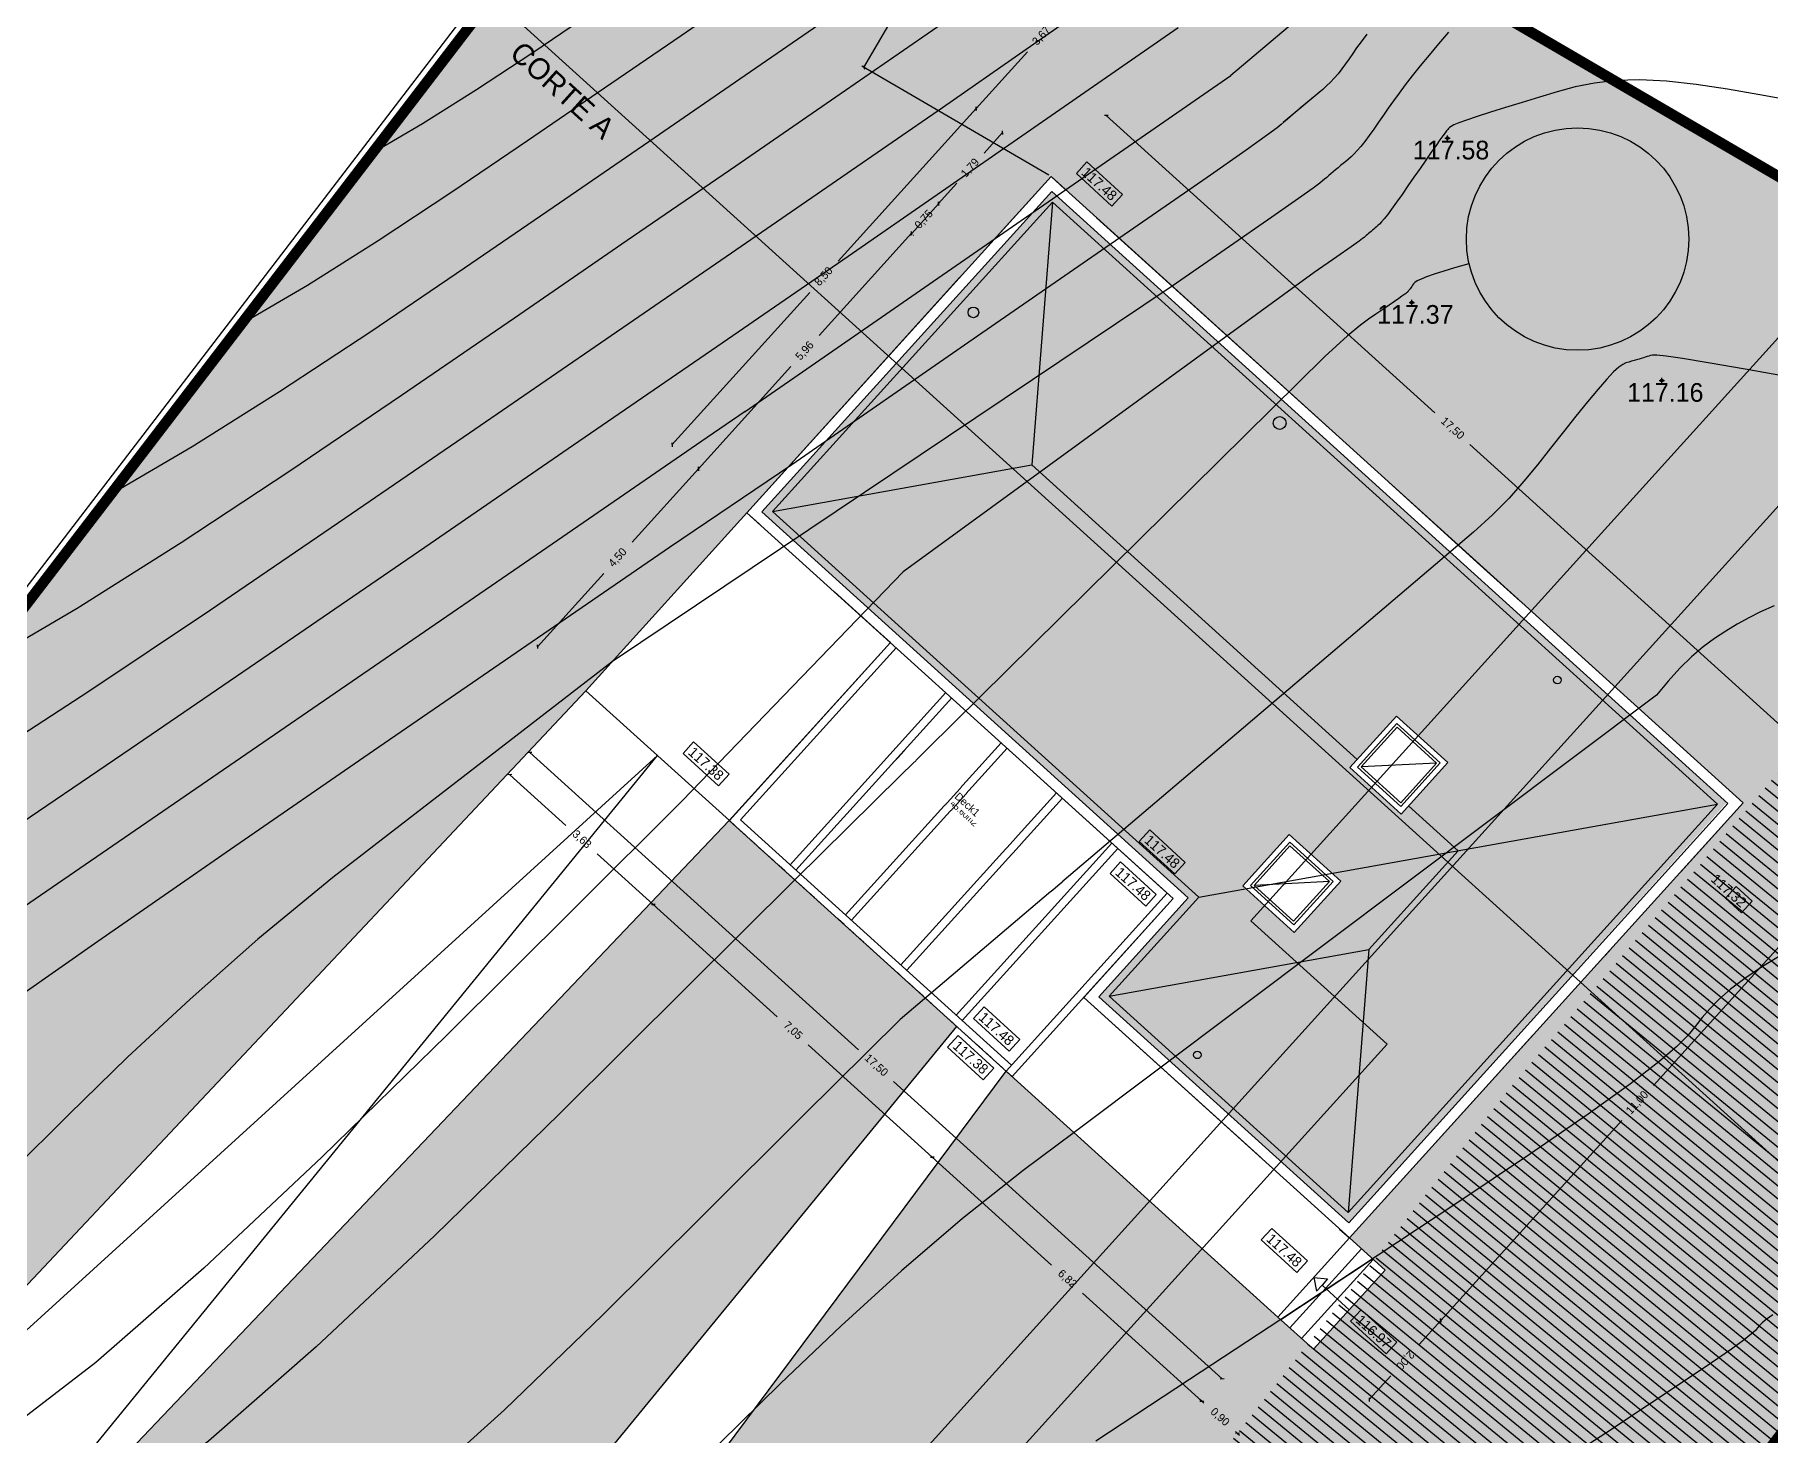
# Model space of a CAD drawing. Extents: x -196763 to -87592, y -65703 to -55832.
# Drawn here: x -87747.4 to -87714.86, y -65527.14 to -65500.89 of the extents above; entities that cross this region are included whole.
import ezdxf
from ezdxf.enums import TextEntityAlignment as Align

# ---------------------------------------------------------------- set-up
doc = ezdxf.new("R2010")
doc.units = 0
doc.header["$MEASUREMENT"] = 0
doc.header["$PDMODE"] = 34
doc.header["$PDSIZE"] = 0.05
doc.linetypes.add('DASHED', pattern=[70, 50, -20])
doc.layers.add('0_Limites_Terreno', color=30, linetype='DASHED', lineweight=35)
for name, color, linetype in [('0_PROP.aux', 6, 'Continuous'), ('0_PROP.aux.cotas', 30, 'Continuous'), ('0_pROP.aux.legenda', 7, 'Continuous'), ('0_PROP.corte', 10, 'Continuous'), ('0_PROP.corte.vaos', 160, 'Continuous'), ('0_PROP.trama', 251, 'Continuous'), ('0_PROP.vista1', 251, 'Continuous'), ('0_PROP.vista4', 140, 'Continuous'), ('0_PROPfinal', 4, 'Continuous'), ('0_tramas piso0', 7, 'Continuous'), ('CV', 8, 'Continuous'), ('CVD', 6, 'Continuous'), ('LEVTP_MURO', 1, 'Continuous'), ('POINTS', 2, 'Continuous'), ('Z', 1, 'Continuous')]:
    doc.layers.add(name, color=color, linetype=linetype)
doc.styles.add('creativespace', font='GOTHIC.TTF')
doc.dimstyles.new('creativespace', dxfattribs={"dimtxt": 0.15, "dimasz": 0.05, "dimexe": 0.05, "dimexo": 0.05, "dimgap": 0.2, "dimtad": 0, "dimtoh": 1, "dimzin": 1, "dimtxsty": 'creativespace', "dimblk": 'OBLIQUE', "dimcen": 0, "dimclrd": 251, "dimclre": 256, "dimclrt": 30, "dimazin": 3, "dimtfac": 1, "dimtmove": 0, "dimatfit": 3, "dimldrblk": 'OBLIQUE', "dimfxl": 1, "dimlwd": -1, "dimlwe": -1, "dimarcsym": 0})

# ---------------------------------------------------------------- blocks, each defined once
blk = doc.blocks.new('_Oblique')
at = {"color": 0, "linetype": 'ByBlock', "lineweight": -2}
blk.add_line((-0.5, -0.5), (0.5, 0.5), dxfattribs=at)
blk = doc.blocks.new('*D200')
at = {"layer": '0_PROP.aux.cotas', "color": 251, "transparency": 16777216}
for p, q in [((-87738.495, -65514.759), (-87737.443, -65515.711)), ((-87735.806, -65517.192), (-87736.858, -65516.24))]:
    blk.add_line(p, q, dxfattribs=at)
at = {"layer": 'DEFPOINTS', "color": 0, "transparency": 16777216}
for p in [(-87738.495, -65514.759), (-87735.806, -65517.192), (-87735.806, -65517.192)]:
    blk.add_point(p, dxfattribs=at)
at = {"layer": '0_PROP.aux.cotas', "color": 251, "transparency": 16777216, "xscale": 0.05, "yscale": 0.05, "zscale": 0.05}
for p, rotation in [((-87738.495, -65514.759), 137.8568863656721), ((-87735.806, -65517.192), 317.856886365672)]:
    blk.add_blockref('_Oblique', p, dxfattribs=dict(at, rotation=rotation))
at = {"layer": '0_PROP.aux.cotas', "color": 30, "transparency": 16777216, "insert": (-87737.15, -65515.976), "char_height": 0.15, "attachment_point": 5, "rotation": 317.8569, "style": 'creativespace'}
blk.add_mtext('3,63', dxfattribs=at)
blk = doc.blocks.new('*D201')
at = {"layer": '0_PROP.aux.cotas', "color": 251, "transparency": 16777216}
for p, q in [((-87735.806, -65517.192), (-87733.48, -65519.297)), ((-87730.575, -65521.926), (-87732.901, -65519.821))]:
    blk.add_line(p, q, dxfattribs=at)
at = {"layer": '0_PROP.aux.cotas', "transparency": 16777216}
blk.add_line((-87735.772, -65517.155), (-87735.772, -65517.155), dxfattribs=at)
at = {"layer": 'DEFPOINTS', "color": 0, "transparency": 16777216}
for p in [(-87735.806, -65517.192), (-87730.575, -65521.926), (-87730.575, -65521.926)]:
    blk.add_point(p, dxfattribs=at)
at = {"layer": '0_PROP.aux.cotas', "color": 251, "transparency": 16777216, "xscale": 0.05, "yscale": 0.05, "zscale": 0.05}
for p, rotation in [((-87735.806, -65517.192), 137.856957847918), ((-87730.575, -65521.926), 317.856957847918)]:
    blk.add_blockref('_Oblique', p, dxfattribs=dict(at, rotation=rotation))
at = {"layer": '0_PROP.aux.cotas', "color": 30, "transparency": 16777216, "insert": (-87733.19, -65519.559), "char_height": 0.15, "attachment_point": 5, "rotation": 317.857, "style": 'creativespace'}
blk.add_mtext('7,05', dxfattribs=at)
blk = doc.blocks.new('*D202')
at = {"layer": '0_PROP.aux.cotas', "color": 251, "transparency": 16777216}
for p, q in [((-87730.575, -65521.926), (-87728.338, -65523.95)), ((-87725.52, -65526.501), (-87727.757, -65524.476))]:
    blk.add_line(p, q, dxfattribs=at)
at = {"layer": 'DEFPOINTS', "color": 0, "transparency": 16777216}
for p in [(-87730.575, -65521.926), (-87725.52, -65526.501), (-87725.52, -65526.501)]:
    blk.add_point(p, dxfattribs=at)
at = {"layer": '0_PROP.aux.cotas', "color": 251, "transparency": 16777216, "xscale": 0.05, "yscale": 0.05, "zscale": 0.05}
for p, rotation in [((-87730.575, -65521.926), 137.856957847918), ((-87725.52, -65526.501), 317.856957847918)]:
    blk.add_blockref('_Oblique', p, dxfattribs=dict(at, rotation=rotation))
at = {"layer": '0_PROP.aux.cotas', "color": 30, "transparency": 16777216, "insert": (-87728.047, -65524.213), "char_height": 0.15, "attachment_point": 5, "rotation": 317.857, "style": 'creativespace'}
blk.add_mtext('6,82', dxfattribs=at)
blk = doc.blocks.new('*D203')
at = {"layer": '0_PROP.aux.cotas', "color": 251, "transparency": 16777216}
for p, q in [((-87738.119, -65514.343), (-87731.957, -65519.915)), ((-87725.139, -65526.08), (-87731.301, -65520.508))]:
    blk.add_line(p, q, dxfattribs=at)
at = {"layer": 'DEFPOINTS', "color": 0, "transparency": 16777216}
for p in [(-87738.119, -65514.343), (-87725.139, -65526.08), (-87725.139, -65526.08)]:
    blk.add_point(p, dxfattribs=at)
at = {"layer": '0_PROP.aux.cotas', "color": 251, "transparency": 16777216, "xscale": 0.05, "yscale": 0.05, "zscale": 0.05}
for p, rotation in [((-87738.119, -65514.343), 137.879987064216), ((-87725.139, -65526.08), 317.8799870642161)]:
    blk.add_blockref('_Oblique', p, dxfattribs=dict(at, rotation=rotation))
at = {"layer": '0_PROP.aux.cotas', "color": 30, "transparency": 16777216, "insert": (-87731.629, -65520.211), "char_height": 0.15, "attachment_point": 5, "rotation": 317.88, "style": 'creativespace'}
blk.add_mtext('17,50', dxfattribs=at)
blk = doc.blocks.new('*D204')
at = {"layer": '0_PROP.aux.cotas', "color": 251, "transparency": 16777216}
for p, q in [((-87725.52, -65526.501), (-87725.557, -65526.467)), ((-87725.52, -65526.501), (-87725.48, -65526.537)), ((-87724.852, -65527.105), (-87724.892, -65527.068)), ((-87724.852, -65527.105), (-87724.815, -65527.138))]:
    blk.add_line(p, q, dxfattribs=at)
at = {"layer": 'DEFPOINTS', "color": 0, "transparency": 16777216}
for p in [(-87725.52, -65526.501), (-87724.852, -65527.105), (-87724.852, -65527.105)]:
    blk.add_point(p, dxfattribs=at)
at = {"layer": '0_PROP.aux.cotas', "color": 251, "transparency": 16777216, "xscale": 0.05, "yscale": 0.05, "zscale": 0.05}
for p, rotation in [((-87725.52, -65526.501), 317.856957847918), ((-87724.852, -65527.105), 137.856957847918)]:
    blk.add_blockref('_Oblique', p, dxfattribs=dict(at, rotation=rotation))
at = {"layer": '0_PROP.aux.cotas', "color": 30, "transparency": 16777216, "insert": (-87725.186, -65526.803), "char_height": 0.15, "attachment_point": 5, "rotation": 317.857, "style": 'creativespace'}
blk.add_mtext('0,90', dxfattribs=at)
blk = doc.blocks.new('*D205')
at = {"layer": '0_PROP.aux.cotas', "color": 251, "transparency": 16777216}
for p, q in [((-87729.753, -65502.273), (-87732.339, -65505.131)), ((-87735.456, -65508.575), (-87732.87, -65505.717))]:
    blk.add_line(p, q, dxfattribs=at)
at = {"layer": 'DEFPOINTS', "color": 0, "transparency": 16777216}
for p in [(-87729.753, -65502.273), (-87735.456, -65508.575), (-87735.456, -65508.575)]:
    blk.add_point(p, dxfattribs=at)
at = {"layer": '0_PROP.aux.cotas', "color": 251, "transparency": 16777216, "xscale": 0.05, "yscale": 0.05, "zscale": 0.05}
for p, rotation in [((-87729.753, -65502.273), 47.85695784791795), ((-87735.456, -65508.575), 227.856957847918)]:
    blk.add_blockref('_Oblique', p, dxfattribs=dict(at, rotation=rotation))
at = {"layer": '0_PROP.aux.cotas', "color": 30, "transparency": 16777216, "insert": (-87732.605, -65505.424), "char_height": 0.15, "attachment_point": 5, "rotation": 47.857, "style": 'creativespace'}
blk.add_mtext('8,50', dxfattribs=at)
blk = doc.blocks.new('*D206')
at = {"layer": '0_PROP.aux.cotas', "color": 251, "transparency": 16777216}
for p, q in [((-87730.961, -65504.612), (-87730.457, -65504.056)), ((-87730.457, -65504.056), (-87730.424, -65504.019)), ((-87730.961, -65504.612), (-87730.994, -65504.649))]:
    blk.add_line(p, q, dxfattribs=at)
at = {"layer": '0_PROP.aux.cotas', "transparency": 16777216}
for p, q in [((-87730.423, -65504.087), (-87730.42, -65504.089)), ((-87730.926, -65504.643), (-87730.923, -65504.646))]:
    blk.add_line(p, q, dxfattribs=at)
at = {"layer": 'DEFPOINTS', "color": 0, "transparency": 16777216}
for p in [(-87730.46, -65504.053), (-87730.457, -65504.056), (-87730.964, -65504.609)]:
    blk.add_point(p, dxfattribs=at)
at = {"layer": '0_PROP.aux.cotas', "color": 251, "transparency": 16777216, "xscale": 0.05, "yscale": 0.05, "zscale": 0.05}
for p, rotation in [((-87730.457, -65504.056), 227.856957847918), ((-87730.961, -65504.612), 47.85695784791795)]:
    blk.add_blockref('_Oblique', p, dxfattribs=dict(at, rotation=rotation))
at = {"layer": '0_PROP.aux.cotas', "color": 30, "transparency": 16777216, "insert": (-87730.727, -65504.354), "char_height": 0.15, "attachment_point": 5, "rotation": 47.857, "style": 'creativespace'}
blk.add_mtext('0,75', dxfattribs=at)
blk = doc.blocks.new('*D207')
at = {"layer": '0_PROP.aux.cotas', "color": 251, "transparency": 16777216}
for p, q in [((-87729.256, -65502.723), (-87729.603, -65503.105)), ((-87730.46, -65504.053), (-87730.114, -65503.67))]:
    blk.add_line(p, q, dxfattribs=at)
at = {"layer": 'DEFPOINTS', "color": 0, "transparency": 16777216}
for p in [(-87729.256, -65502.723), (-87729.256, -65502.723), (-87730.46, -65504.053)]:
    blk.add_point(p, dxfattribs=at)
at = {"layer": '0_PROP.aux.cotas', "color": 251, "transparency": 16777216, "xscale": 0.05, "yscale": 0.05, "zscale": 0.05}
for p, rotation in [((-87729.256, -65502.723), 47.85695784791795), ((-87730.46, -65504.053), 227.856957847918)]:
    blk.add_blockref('_Oblique', p, dxfattribs=dict(at, rotation=rotation))
at = {"layer": '0_PROP.aux.cotas', "color": 30, "transparency": 16777216, "insert": (-87729.858, -65503.388), "char_height": 0.15, "attachment_point": 5, "rotation": 47.857, "style": 'creativespace'}
blk.add_mtext('1,79', dxfattribs=at)
blk = doc.blocks.new('*D208')
at = {"layer": '0_PROP.aux.cotas', "color": 251, "transparency": 16777216}
for p, q in [((-87730.964, -65504.609), (-87732.697, -65506.525)), ((-87734.959, -65509.025), (-87733.226, -65507.109))]:
    blk.add_line(p, q, dxfattribs=at)
at = {"layer": 'DEFPOINTS', "color": 0, "transparency": 16777216}
for p in [(-87730.964, -65504.609), (-87734.959, -65509.025), (-87734.959, -65509.025)]:
    blk.add_point(p, dxfattribs=at)
at = {"layer": '0_PROP.aux.cotas', "color": 251, "transparency": 16777216, "xscale": 0.05, "yscale": 0.05, "zscale": 0.05}
for p, rotation in [((-87730.964, -65504.609), 47.85695784791795), ((-87734.959, -65509.025), 227.856957847918)]:
    blk.add_blockref('_Oblique', p, dxfattribs=dict(at, rotation=rotation))
at = {"layer": '0_PROP.aux.cotas', "color": 30, "transparency": 16777216, "insert": (-87732.961, -65506.817), "char_height": 0.15, "attachment_point": 5, "rotation": 47.857, "style": 'creativespace'}
blk.add_mtext('5,96', dxfattribs=at)
blk = doc.blocks.new('*D209')
at = {"layer": '0_PROP.aux.cotas', "color": 251, "transparency": 16777216}
for p, q in [((-87734.959, -65509.025), (-87736.202, -65510.398)), ((-87737.978, -65512.36), (-87736.734, -65510.986))]:
    blk.add_line(p, q, dxfattribs=at)
at = {"layer": '0_PROP.aux.cotas', "transparency": 16777216}
blk.add_line((-87734.922, -65509.058), (-87734.922, -65509.058), dxfattribs=at)
at = {"layer": 'DEFPOINTS', "color": 0, "transparency": 16777216}
for p in [(-87734.959, -65509.025), (-87737.978, -65512.36), (-87737.978, -65512.36)]:
    blk.add_point(p, dxfattribs=at)
at = {"layer": '0_PROP.aux.cotas', "color": 251, "transparency": 16777216, "xscale": 0.05, "yscale": 0.05, "zscale": 0.05}
for p, rotation in [((-87734.959, -65509.025), 47.85695784791795), ((-87737.978, -65512.36), 227.856957847918)]:
    blk.add_blockref('_Oblique', p, dxfattribs=dict(at, rotation=rotation))
at = {"layer": '0_PROP.aux.cotas', "color": 30, "transparency": 16777216, "insert": (-87736.468, -65510.692), "char_height": 0.15, "attachment_point": 5, "rotation": 47.857, "style": 'creativespace'}
blk.add_mtext('4,50', dxfattribs=at)
blk = doc.blocks.new('*D210')
at = {"layer": '0_PROP.aux.cotas', "color": 251, "transparency": 16777216}
for p, q in [((-87727.292, -65499.553), (-87728.257, -65500.619)), ((-87729.753, -65502.273), (-87728.788, -65501.206))]:
    blk.add_line(p, q, dxfattribs=at)
at = {"layer": 'DEFPOINTS', "color": 0, "transparency": 16777216}
for p in [(-87727.292, -65499.553), (-87727.292, -65499.553), (-87729.753, -65502.273)]:
    blk.add_point(p, dxfattribs=at)
at = {"layer": '0_PROP.aux.cotas', "color": 251, "transparency": 16777216, "xscale": 0.05, "yscale": 0.05, "zscale": 0.05}
for p, rotation in [((-87727.292, -65499.553), 47.85695784791795), ((-87729.753, -65502.273), 227.856957847918)]:
    blk.add_blockref('_Oblique', p, dxfattribs=dict(at, rotation=rotation))
at = {"layer": '0_PROP.aux.cotas', "color": 30, "transparency": 16777216, "insert": (-87728.522, -65500.913), "char_height": 0.15, "attachment_point": 5, "rotation": 47.857, "style": 'creativespace'}
blk.add_mtext('3,67', dxfattribs=at)
blk = doc.blocks.new('*D211')
at = {"layer": '0_PROP.aux.cotas', "color": 251, "transparency": 16777216}
for p, q in [((-87727.312, -65502.401), (-87721.152, -65507.975)), ((-87714.336, -65514.142), (-87720.496, -65508.568))]:
    blk.add_line(p, q, dxfattribs=at)
at = {"layer": 'DEFPOINTS', "color": 0, "transparency": 16777216}
for p in [(-87727.312, -65502.401), (-87714.336, -65514.142), (-87714.336, -65514.142)]:
    blk.add_point(p, dxfattribs=at)
at = {"layer": '0_PROP.aux.cotas', "color": 251, "transparency": 16777216, "xscale": 0.05, "yscale": 0.05, "zscale": 0.05}
for p, rotation in [((-87727.312, -65502.401), 137.856957847918), ((-87714.336, -65514.142), 317.856957847918)]:
    blk.add_blockref('_Oblique', p, dxfattribs=dict(at, rotation=rotation))
at = {"layer": '0_PROP.aux.cotas', "color": 30, "transparency": 16777216, "insert": (-87720.824, -65508.271), "char_height": 0.15, "attachment_point": 5, "rotation": 317.857, "style": 'creativespace'}
blk.add_mtext('17,50', dxfattribs=at)
blk = doc.blocks.new('*D212')
at = {"layer": '0_PROP.aux.cotas', "color": 251, "transparency": 16777216}
for p, q in [((-87721.042, -65524.989), (-87721.447, -65525.437)), ((-87722.383, -65526.472), (-87721.978, -65526.024))]:
    blk.add_line(p, q, dxfattribs=at)
at = {"layer": 'DEFPOINTS', "color": 0, "transparency": 16777216}
for p in [(-87721.042, -65524.989), (-87722.383, -65526.472), (-87722.383, -65526.472)]:
    blk.add_point(p, dxfattribs=at)
at = {"layer": '0_PROP.aux.cotas', "color": 251, "transparency": 16777216, "xscale": 0.05, "yscale": 0.05, "zscale": 0.05}
for p, rotation in [((-87721.042, -65524.989), 47.86049192823572), ((-87722.383, -65526.472), 227.8604919282357)]:
    blk.add_blockref('_Oblique', p, dxfattribs=dict(at, rotation=rotation))
at = {"layer": '0_PROP.aux.cotas', "color": 30, "transparency": 16777216, "insert": (-87721.713, -65525.73), "char_height": 0.15, "attachment_point": 5, "rotation": 227.8605, "style": 'creativespace'}
blk.add_mtext('2,00', dxfattribs=at)
blk = doc.blocks.new('*D213')
at = {"layer": '0_PROP.aux.cotas', "color": 251, "transparency": 16777216}
for p, q in [((-87713.661, -65516.833), (-87717.054, -65520.582)), ((-87721.041, -65524.988), (-87717.647, -65521.238))]:
    blk.add_line(p, q, dxfattribs=at)
at = {"layer": 'DEFPOINTS', "color": 0, "transparency": 16777216}
for p in [(-87713.661, -65516.833), (-87721.041, -65524.988), (-87721.041, -65524.988)]:
    blk.add_point(p, dxfattribs=at)
at = {"layer": '0_PROP.aux.cotas', "color": 251, "transparency": 16777216, "xscale": 0.05, "yscale": 0.05, "zscale": 0.05}
for p, rotation in [((-87713.661, -65516.833), 47.85695784791795), ((-87721.041, -65524.988), 227.856957847918)]:
    blk.add_blockref('_Oblique', p, dxfattribs=dict(at, rotation=rotation))
at = {"layer": '0_PROP.aux.cotas', "color": 30, "transparency": 16777216, "insert": (-87717.351, -65520.91), "char_height": 0.15, "attachment_point": 5, "rotation": 47.857, "style": 'creativespace'}
blk.add_mtext('11,00', dxfattribs=at)
blk = doc.blocks.new('*D216')
at = {"layer": '0_PROP.aux.cotas', "color": 251, "transparency": 16777216}
for p, q in [((-87728.394, -65495.564), (-87729.927, -65498.193)), ((-87731.855, -65501.499), (-87730.322, -65498.87))]:
    blk.add_line(p, q, dxfattribs=at)
at = {"layer": '0_PROP.aux.cotas', "transparency": 16777216}
for p, q in [((-87724.929, -65497.584), (-87728.437, -65495.539)), ((-87728.391, -65503.52), (-87731.898, -65501.474))]:
    blk.add_line(p, q, dxfattribs=at)
at = {"layer": 'DEFPOINTS', "color": 0, "transparency": 16777216}
for p in [(-87728.394, -65495.564), (-87724.886, -65497.609), (-87728.347, -65503.545)]:
    blk.add_point(p, dxfattribs=at)
at = {"layer": '0_PROP.aux.cotas', "color": 251, "transparency": 16777216, "xscale": 0.05, "yscale": 0.05, "zscale": 0.05}
for p, rotation in [((-87728.394, -65495.564), 59.75197543846969), ((-87731.855, -65501.499), 239.7519754384697)]:
    blk.add_blockref('_Oblique', p, dxfattribs=dict(at, rotation=rotation))
at = {"layer": '0_PROP.aux.cotas', "color": 30, "transparency": 16777216, "insert": (-87730.125, -65498.532), "char_height": 0.15, "attachment_point": 5, "rotation": 239.752, "style": 'creativespace'}
blk.add_mtext('7,00', dxfattribs=at)

msp = doc.modelspace()

# ---------------------------------------------------------------- hatches: boundary and pattern name
at = {"layer": '0_PROP.trama'}
h = msp.add_hatch(dxfattribs=at)
h.set_pattern_fill('ANSI31', color=5, scale=1.5, angle=-42.143)
h.set_pattern_definition([(320.713916, (-87565.58503, -65839.24053), (0.11872367, 0.14512388), [])])
h.paths.add_polyline_path([(-87702.047, -65510.928), (-87708.364, -65507.248), (-87719.555, -65520.412), (-87719.852, -65520.772), (-87725.427, -65527.829), (-87727.256, -65530.042), (-87728.981, -65532.479), (-87729.732, -65533.703), (-87735.051, -65543.48), (-87735.571, -65544.325), (-87736.631, -65545.949), (-87735.223, -65547.087), (-87732.55, -65549.156), (-87731.442, -65548.788)])

# ---------------------------------------------------------------- linework, layer by layer
at = {"layer": '0_Limites_Terreno', "ltscale": 0.02, "const_width": 0.2, "flags": 128}
msp.add_lwpolyline([(-87714.683, -65527.143), (-87708.414, -65519.526), (-87702.728, -65511.908), (-87702.047, -65510.928), (-87733.16, -65492.785), (-87757.787, -65524.906), (-87758.677, -65526.021), (-87754.184, -65530.984), (-87752.212, -65533.617), (-87749.225, -65537.03), (-87746.751, -65539.321), (-87744.372, -65541.245), (-87739.479, -65544.765), (-87733.993, -65548.35), (-87732.689, -65549.202), (-87731.442, -65548.788), (-87729.07, -65546.073), (-87725.06, -65541.472), (-87720.474, -65534.69)], close=True, dxfattribs=at)
at = {"layer": '0_PROP.aux', "linetype": 'DASHED', "ltscale": 0.003}
for points in [[(-87734.379, -65515.618), (-87734.269, -65515.718)], [(-87733.34, -65516.558), (-87733.23, -65516.657)], [(-87729.188, -65520.315), (-87729.076, -65520.416)]]:
    msp.add_lwpolyline(points, dxfattribs=at)
at = {"layer": '0_PROP.aux.cotas'}
for points in [[(-87727.676, -65503.272), (-87727.873, -65503.49), (-87727.205, -65504.101), (-87727.008, -65503.883)], [(-87735.05, -65514.139), (-87735.248, -65514.358), (-87734.58, -65514.969), (-87734.382, -65514.751)], [(-87726.497, -65515.79), (-87726.695, -65516.008), (-87726.027, -65516.619), (-87725.83, -65516.401)], [(-87727.043, -65516.392), (-87727.24, -65516.611), (-87726.572, -65517.222), (-87726.375, -65517.004)], [(-87715.502, -65516.855), (-87715.699, -65517.073), (-87715.402, -65517.348), (-87715.204, -65517.13)], [(-87729.604, -65519.11), (-87729.801, -65519.328), (-87729.134, -65519.939), (-87728.936, -65519.721)], [(-87730.089, -65519.646), (-87730.287, -65519.864), (-87729.619, -65520.475), (-87729.421, -65520.257)], [(-87724.209, -65523.262), (-87724.406, -65523.48), (-87723.738, -65524.091), (-87723.541, -65523.873)], [(-87722.532, -65524.786), (-87722.73, -65525.004), (-87722.062, -65525.615), (-87721.865, -65525.397)]]:
    msp.add_lwpolyline(points, close=True, dxfattribs=at)
at = {"layer": '0_PROP.corte'}
for points in [[(-87728.088, -65503.78), (-87728.347, -65503.545), (-87729.551, -65504.876)], [(-87727.495, -65504.317), (-87723.135, -65508.262)], [(-87730.055, -65505.432), (-87734.05, -65509.847), (-87733.818, -65510.058)], [(-87720.355, -65510.778), (-87722.023, -65509.268)], [(-87719.553, -65511.503), (-87720.355, -65510.778)], [(-87716.54, -65516.577), (-87715.372, -65515.287), (-87718.997, -65512.006)], [(-87731.594, -65512.07), (-87731.361, -65512.281)], [(-87731.361, -65512.281), (-87731.361, -65512.28)], [(-87731.361, -65512.281), (-87731.361, -65512.281)], [(-87726.966, -65516.258), (-87729.01, -65514.409)], [(-87726.299, -65516.862), (-87726.058, -65517.08)], [(-87726.058, -65517.08), (-87727.064, -65518.191)], [(-87727.567, -65518.747), (-87727.064, -65518.191)], [(-87717.973, -65518.161), (-87717.879, -65518.057)], [(-87727.567, -65518.747), (-87727.735, -65518.933), (-87724.417, -65521.935)], [(-87720.137, -65520.553), (-87719.312, -65519.64)], [(-87722.937, -65523.274), (-87722.752, -65523.442), (-87720.137, -65520.553)]]:
    msp.add_lwpolyline(points, dxfattribs=at)
at = {"layer": '0_PROP.corte.vaos', "linetype": 'Continuous'}
for points in [[(-87732.409, -65511.332), (-87731.594, -65512.07)], [(-87726.299, -65516.862), (-87726.966, -65516.258)]]:
    msp.add_lwpolyline(points, dxfattribs=at)
at = {"layer": '0_PROP.vista1', "linetype": 'Continuous'}
for p, q in [((-87722.529, -65523.643), (-87723.871, -65525.126)), ((-87722.307, -65523.845), (-87723.649, -65525.327)), ((-87723.423, -65524.183), (-87723.162, -65524.208)), ((-87723.423, -65524.183), (-87723.372, -65524.44)), ((-87723.372, -65524.44), (-87723.267, -65524.324)), ((-87723.162, -65524.208), (-87723.267, -65524.324)), ((-87722.755, -65524.787), (-87723.267, -65524.324))]:
    msp.add_line(p, q, dxfattribs=at)
for points in [[(-87731.361, -65512.281), (-87734.379, -65515.616)], [(-87734.38, -65515.617), (-87724.093, -65524.924)], [(-87724.093, -65524.924), (-87723.426, -65525.528), (-87722.085, -65524.046), (-87722.752, -65523.442), (-87724.093, -65524.924)]]:
    msp.add_lwpolyline(points, dxfattribs=at)
at = {"layer": '0_PROP.vista4', "linetype": 'Continuous'}
for p, q in [((-87728.323, -65504.024), (-87728.708, -65508.951)), ((-87733.571, -65509.823), (-87728.708, -65508.951)), ((-87728.708, -65508.951), (-87722.607, -65514.471)), ((-87737.069, -65513.183), (-87734.379, -65515.616)), ((-87721.119, -65514.541), (-87722.532, -65514.612)), ((-87725.579, -65517.056), (-87715.851, -65515.311)), ((-87721.643, -65515.344), (-87720.715, -65516.183)), ((-87720.715, -65516.183), (-87722.392, -65518.036)), ((-87723.128, -65516.761), (-87724.541, -65516.832)), ((-87727.256, -65518.909), (-87722.392, -65518.036)), ((-87722.392, -65518.036), (-87722.776, -65522.963))]:
    msp.add_line(p, q, dxfattribs=at)
for points in [[(-87734.05, -65509.847), (-87737.069, -65513.183)], [(-87737.069, -65513.183), (-87753.063, -65530.184)], [(-87721.119, -65514.541), (-87721.861, -65513.87), (-87722.532, -65514.612), (-87721.79, -65515.283), (-87721.119, -65514.541)], [(-87750.748, -65532.806), (-87735.724, -65514.4), (-87753.102, -65530.215)], [(-87750.748, -65532.806), (-87734.38, -65515.617)], [(-87723.128, -65516.761), (-87723.87, -65516.09), (-87724.541, -65516.832), (-87723.799, -65517.503), (-87723.128, -65516.761)], [(-87745.42, -65538.135), (-87730.115, -65519.476)], [(-87743.775, -65539.903), (-87729.188, -65520.315)]]:
    msp.add_lwpolyline(points, dxfattribs=at)
for points in [[(-87720.907, -65514.531), (-87721.871, -65513.659), (-87722.744, -65514.622), (-87721.78, -65515.495)], [(-87721.049, -65514.538), (-87721.864, -65513.8), (-87722.602, -65514.615), (-87721.787, -65515.354)], [(-87722.916, -65516.751), (-87723.88, -65515.878), (-87724.753, -65516.842), (-87723.789, -65517.715)], [(-87723.058, -65516.758), (-87723.873, -65516.02), (-87724.611, -65516.835), (-87723.796, -65517.573)]]:
    msp.add_lwpolyline(points, close=True, dxfattribs=at)
for centre, radius in [((-87729.804, -65506.092), 0.1), ((-87724.06, -65508.166), 0.12), ((-87718.854, -65512.984), 0.07), ((-87725.605, -65520.011), 0.07)]:
    msp.add_circle(centre, radius, dxfattribs=at)
at = {"layer": '0_PROPfinal', "linetype": 'Continuous'}
msp.add_lwpolyline([(-87734.269, -65515.718), (-87734.269, -65515.718)], dxfattribs=at)
at = {"layer": 'CV', "linetype": 'Continuous'}
for points in [[(-87728.074, -65503.792), (-87724.975, -65501.649)], [(-87734.082, -65507.948), (-87728.074, -65503.792)]]:
    msp.add_lwpolyline(points, dxfattribs=at)
for points in [[(-87743.523, -65506.302, 0), (-87742.291, -65505.579, 0), (-87740.965, -65504.745, 0), (-87739.582, -65503.834, 0), (-87738.161, -65502.872, 0), (-87736.721, -65501.885, 0), (-87736.721, -65501.885, 0), (-87735.286, -65500.9, 0), (-87733.902, -65499.948, 0)], [(-87748.43, -65512.702, 0), (-87746.61, -65511.634, 0), (-87744.658, -65510.406, 0), (-87742.622, -65509.064, 0), (-87740.528, -65507.647, 0), (-87738.406, -65506.193, 0), (-87738.406, -65506.193, 0), (-87736.293, -65504.741, 0), (-87734.259, -65503.344, 0), (-87732.386, -65502.054, 0), (-87730.753, -65500.927, 0), (-87729.44, -65500.016, 0)], [(-87741.069, -65503.101, 0), (-87740.13, -65502.551, 0), (-87739.118, -65501.914, 0), (-87738.062, -65501.219, 0), (-87736.977, -65500.485, 0)], [(-87720.896, -65500.837, 0), (-87721.082, -65501.058, 0), (-87721.26, -65501.271, 0), (-87721.425, -65501.473, 0), (-87721.576, -65501.661, 0), (-87721.576, -65501.661, 0), (-87721.707, -65501.83, 0), (-87721.823, -65501.985, 0), (-87721.927, -65502.129, 0), (-87722.024, -65502.265, 0), (-87722.116, -65502.398, 0), (-87722.116, -65502.398, 0), (-87722.208, -65502.529, 0), (-87722.297, -65502.657, 0), (-87722.384, -65502.778, 0), (-87722.465, -65502.887, 0), (-87722.539, -65502.982, 0), (-87722.539, -65502.982, 0), (-87722.606, -65503.06, 0), (-87722.665, -65503.123, 0), (-87722.72, -65503.175, 0), (-87722.771, -65503.22, 0), (-87722.82, -65503.261, 0), (-87722.82, -65503.261, 0), (-87722.869, -65503.301, 0), (-87722.918, -65503.341, 0), (-87722.965, -65503.381, 0), (-87723.012, -65503.42, 0), (-87723.056, -65503.457, 0), (-87723.056, -65503.457, 0), (-87723.099, -65503.493, 0), (-87723.14, -65503.528, 0), (-87723.179, -65503.562, 0), (-87723.218, -65503.595, 0), (-87723.256, -65503.628, 0), (-87723.256, -65503.628, 0), (-87723.306, -65503.67, 0), (-87723.431, -65503.762, 0), (-87723.706, -65503.957, 0), (-87724.205, -65504.305, 0), (-87725.003, -65504.857, 0), (-87725.003, -65504.857, 0), (-87726.078, -65505.598, 0), (-87726.078, -65505.598, 0), (-87736.572, -65512.634, 0)], [(-87723.783, -65500.649, 0), (-87724.975, -65501.649, 0)], [(-87714.458, -65507.315, 0), (-87715.33, -65507.159, 0), (-87716.024, -65507.039, 0), (-87716.024, -65507.039, 0), (-87716.509, -65506.959, 0), (-87716.815, -65506.914, 0), (-87716.988, -65506.896, 0), (-87717.071, -65506.895, 0), (-87717.11, -65506.903, 0), (-87717.11, -65506.903, 0), (-87717.141, -65506.913, 0), (-87717.173, -65506.922, 0), (-87717.206, -65506.933, 0), (-87717.242, -65506.943, 0), (-87717.281, -65506.955, 0), (-87717.281, -65506.955, 0), (-87717.323, -65506.967, 0), (-87717.369, -65506.981, 0), (-87717.417, -65506.995, 0), (-87717.466, -65507.009, 0), (-87717.516, -65507.023, 0), (-87717.516, -65507.023, 0), (-87717.568, -65507.04, 0), (-87717.627, -65507.068, 0), (-87717.701, -65507.12, 0), (-87717.799, -65507.207, 0), (-87717.928, -65507.341, 0), (-87717.928, -65507.341, 0), (-87718.092, -65507.53, 0), (-87718.287, -65507.766, 0), (-87718.505, -65508.038, 0), (-87718.739, -65508.333, 0), (-87718.98, -65508.639, 0), (-87718.98, -65508.639, 0), (-87719.224, -65508.948, 0), (-87719.48, -65509.259, 0), (-87719.758, -65509.572, 0), (-87720.071, -65509.89, 0), (-87720.429, -65510.213, 0), (-87720.429, -65510.213, 0), (-87724.865, -65513.987, 0)], [(-87734.082, -65507.948, 0), (-87734.795, -65508.438, 0), (-87737.803, -65510.504, 0), (-87740.934, -65512.655, 0), (-87740.934, -65512.655, 0), (-87744.066, -65514.805, 0), (-87747.079, -65516.872, 0), (-87749.854, -65518.771, 0), (-87752.271, -65520.417, 0), (-87754.214, -65521.728, 0), (-87754.214, -65521.728, 0), (-87755.601, -65522.647, 0), (-87756.492, -65523.217, 0)], [(-87736.572, -65512.634, 0), (-87741.814, -65516.683, 0), (-87741.814, -65516.683, 0), (-87743.22, -65517.844, 0), (-87744.492, -65518.965, 0), (-87745.662, -65520.056, 0), (-87746.765, -65521.126, 0), (-87747.834, -65522.187, 0)], [(-87735.263, -65515.25, 0), (-87737.269, -65517.248, 0), (-87737.269, -65517.248, 0), (-87739.676, -65519.638, 0), (-87742.019, -65521.925, 0), (-87744.233, -65524.005, 0), (-87746.255, -65525.774, 0), (-87748.021, -65527.129, 0)], [(-87733.153, -65516.727, 0), (-87735.16, -65518.725, 0), (-87735.16, -65518.725, 0), (-87737.567, -65521.115, 0), (-87739.91, -65523.402, 0), (-87742.124, -65525.482, 0), (-87744.146, -65527.251, 0), (-87745.912, -65528.606, 0), (-87745.912, -65528.606, 0), (-87747.378, -65529.478, 0), (-87748.587, -65529.936, 0)], [(-87714.615, -65518.115, 0), (-87715.006, -65518.354, 0), (-87715.341, -65518.577, 0), (-87715.341, -65518.577, 0), (-87715.611, -65518.781, 0), (-87715.825, -65518.969, 0), (-87715.997, -65519.145, 0), (-87716.141, -65519.312, 0), (-87716.271, -65519.475, 0), (-87716.271, -65519.475, 0), (-87716.41, -65519.645, 0), (-87716.614, -65519.854, 0), (-87716.949, -65520.143, 0), (-87717.482, -65520.552, 0), (-87718.277, -65521.12, 0), (-87718.277, -65521.12, 0), (-87719.378, -65521.876, 0), (-87720.742, -65522.79, 0), (-87724.042, -65524.971, 0), (-87722.318, -65523.835, 0)], [(-87724.042, -65524.971, 0), (-87725.752, -65526.094, 0), (-87725.752, -65526.094, 0), (-87727.511, -65527.25, 0)], [(-87714.817, -65524.884, 0), (-87714.937, -65524.969, 0), (-87715.015, -65525.033, 0), (-87715.064, -65525.083, 0), (-87715.1, -65525.127, 0), (-87715.1, -65525.127, 0), (-87715.14, -65525.174, 0), (-87715.212, -65525.241, 0), (-87715.352, -65525.351, 0), (-87715.592, -65525.524, 0), (-87715.967, -65525.783, 0), (-87715.967, -65525.783, 0), (-87716.498, -65526.14, 0), (-87717.163, -65526.582, 0), (-87717.929, -65527.087, 0), (-87718.762, -65527.635, 0)]]:
    msp.add_polyline3d(points, dxfattribs=at)
at = {"layer": 'CVD', "linetype": 'Continuous'}
for points in [[(-87745.975, -65509.5, 0), (-87744.452, -65508.607, 0), (-87742.812, -65507.575, 0), (-87741.102, -65506.449, 0), (-87739.344, -65505.26, 0), (-87737.563, -65504.039, 0), (-87737.563, -65504.039, 0), (-87735.789, -65502.82, 0), (-87734.081, -65501.646, 0), (-87732.504, -65500.559, 0)], [(-87722.428, -65500.879, 0), (-87722.535, -65501.02, 0), (-87722.618, -65501.136, 0), (-87722.689, -65501.237, 0), (-87722.689, -65501.237, 0), (-87722.759, -65501.337, 0), (-87722.828, -65501.435, 0), (-87722.898, -65501.529, 0), (-87722.967, -65501.619, 0), (-87723.038, -65501.702, 0), (-87723.038, -65501.702, 0), (-87723.109, -65501.778, 0), (-87723.18, -65501.847, 0), (-87723.251, -65501.912, 0), (-87723.323, -65501.973, 0), (-87723.395, -65502.033, 0), (-87723.395, -65502.033, 0), (-87723.467, -65502.092, 0), (-87723.538, -65502.151, 0), (-87723.608, -65502.209, 0), (-87723.676, -65502.266, 0), (-87723.741, -65502.32, 0), (-87723.741, -65502.32, 0), (-87723.803, -65502.373, 0), (-87723.863, -65502.424, 0), (-87723.921, -65502.474, 0), (-87723.977, -65502.523, 0), (-87724.033, -65502.571, 0), (-87724.033, -65502.571, 0), (-87724.107, -65502.632, 0), (-87724.29, -65502.767, 0), (-87724.692, -65503.053, 0), (-87725.423, -65503.562, 0), (-87729.724, -65506.538, 0)], [(-87722.428, -65500.879, 0), (-87722.535, -65501.02, 0), (-87722.618, -65501.136, 0), (-87722.689, -65501.237, 0), (-87722.689, -65501.237, 0), (-87722.759, -65501.337, 0), (-87722.828, -65501.435, 0), (-87722.898, -65501.529, 0), (-87722.967, -65501.619, 0), (-87723.038, -65501.702, 0), (-87723.038, -65501.702, 0), (-87723.109, -65501.778, 0), (-87723.18, -65501.847, 0), (-87723.251, -65501.912, 0), (-87723.323, -65501.973, 0), (-87723.997, -65502.534, 0), (-87723.997, -65502.534, 0), (-87723.997, -65502.534, 0), (-87723.997, -65502.534, 0), (-87723.997, -65502.534, 0), (-87723.997, -65502.534, 0)], [(-87727.914, -65521.468, 0), (-87728.87, -65522.175, 0), (-87730.011, -65523.08, 0), (-87730.011, -65523.08, 0), (-87731.149, -65524.055, 0), (-87732.285, -65525.091, 0), (-87733.419, -65526.171, 0), (-87734.552, -65527.281, 0), (-87735.684, -65528.406, 0), (-87735.684, -65528.406, 0), (-87736.816, -65529.524, 0), (-87737.945, -65530.588, 0), (-87739.07, -65531.543, 0), (-87740.187, -65532.333, 0), (-87741.294, -65532.906, 0), (-87741.294, -65532.906, 0), (-87742.39, -65533.223, 0), (-87743.476, -65533.322, 0), (-87744.554, -65533.257, 0), (-87745.628, -65533.083, 0), (-87746.699, -65532.854, 0), (-87746.699, -65532.854, 0), (-87747.764, -65532.618, 0)]]:
    msp.add_polyline3d(points, dxfattribs=at)
at = {"layer": 'LEVTP_MURO', "linetype": 'Continuous'}
for p, q in [((-87733.16, -65492.785), (-87757.787, -65524.906)), ((-87733.16, -65492.785), (-87702.047, -65510.928)), ((-87733.456, -65492.843), (-87757.797, -65524.59))]:
    msp.add_line(p, q, dxfattribs=at)
msp.add_circle((-87718.476, -65504.718, 117.582), 2.085, dxfattribs=at)
at = {"layer": 'POINTS'}
for p in [(-87720.912, -65502.825, 117.582), (-87721.582, -65505.905, 117.369), (-87716.896, -65507.368, 117.161)]:
    msp.add_point(p, dxfattribs=at)

# ---------------------------------------------------------------- texts
at = {"layer": '0_PROP.aux.cotas', "color": 255, "linetype": 'ByBlock', "char_height": 0.19, "attachment_point": 5, "rotation": 317.857}
for s, insert in [('{\\C256;117.48}', (-87727.443, -65503.684)), ('{\\C256;117.38}', (-87734.817, -65514.552)), ('{\\C256;117.48}', (-87726.264, -65516.202)), ('{\\C256;117.48}', (-87726.81, -65516.805)), ('{\\C256;117.32}', (-87715.639, -65516.931)), ('{\\C256;117.48}', (-87729.371, -65519.522)), ('{\\C256;117.38}', (-87729.856, -65520.058)), ('{\\C256;117.48}', (-87723.976, -65523.674)), ('{\\C256;116.97}', (-87722.299, -65525.198))]:
    msp.add_mtext(s, dxfattribs=dict(at, insert=insert))
at = {"layer": '0_pROP.aux.legenda', "insert": (-87738.254, -65500.979), "char_height": 0.4, "width": 4.74812, "attachment_point": 1, "rotation": 317.857, "style": 'creativespace'}
msp.add_mtext('CORTE A', dxfattribs=at)
at = {"layer": 'Z'}
for s, p in [(' 117.58', (-87720.912, -65503.225, 117.582)), (' 117.37', (-87721.582, -65506.305, 117.369)), (' 117.16', (-87716.896, -65507.768, 117.161))]:
    msp.add_text(s, height=0.35, dxfattribs=at).set_placement(p, align=Align.CENTER)

# ---------------------------------------------------------------- dimensions: what is measured, and where the dimension line sits
at = {"layer": '0_PROP.aux.cotas'}
dim = msp.add_aligned_dim(p1=(-87728.347, -65503.545), p2=(-87724.886, -65497.609), distance=4.061, text='7,00', dimstyle='creativespace', dxfattribs=at)
dim.commit()
dim.dimension.update_dxf_attribs({"geometry": '*D216', "text_midpoint": (-87730.125, -65498.532)})
for p1, p2, picture, middle in [((-87729.753, -65502.273), (-87727.292, -65499.553), '*D210', (-87728.522, -65500.913)), ((-87729.753, -65502.273), (-87735.456, -65508.575), '*D205', (-87732.605, -65505.424)), ((-87730.46, -65504.053), (-87729.256, -65502.723), '*D207', (-87729.858, -65503.388)), ((-87730.9635, -65504.6093), (-87734.9593, -65509.0248), '*D208', (-87732.9614, -65506.817)), ((-87734.959, -65509.025), (-87737.978, -65512.36), '*D209', (-87736.468, -65510.692)), ((-87738.119, -65514.343), (-87725.139, -65526.08), '*D203', (-87731.629, -65520.211)), ((-87738.495, -65514.759), (-87735.806, -65517.192), '*D200', (-87737.15, -65515.976)), ((-87713.661, -65516.833), (-87721.041, -65524.988), '*D213', (-87717.351, -65520.91)), ((-87735.8059, -65517.1923), (-87730.575, -65521.9259), '*D201', (-87733.1904, -65519.5591)), ((-87730.575, -65521.926), (-87725.52, -65526.501), '*D202', (-87728.047, -65524.213)), ((-87721.042, -65524.989), (-87722.383, -65526.472), '*D212', (-87721.713, -65525.73)), ((-87725.52, -65526.501), (-87724.852, -65527.105), '*D204', (-87725.186, -65526.803))]:
    dim = msp.add_aligned_dim(p1=p1, p2=p2, distance=0, dimstyle='creativespace', dxfattribs=at)
    dim.commit()
    dim.dimension.update_dxf_attribs({"geometry": picture, "text_midpoint": middle})
dim = msp.add_linear_dim(base=(-87714.336, -65514.142), p1=(-87727.312, -65502.401), p2=(-87714.336, -65514.142), angle=317.857, dimstyle='creativespace', dxfattribs=at)
dim.commit()
dim.dimension.update_dxf_attribs({"geometry": '*D211', "text_midpoint": (-87720.824, -65508.271)})
dim = msp.add_linear_dim(base=(-87730.457, -65504.056), p1=(-87730.964, -65504.609), p2=(-87730.46, -65504.053), angle=47.857, dimstyle='creativespace', dxfattribs=at)
dim.commit()
dim.dimension.update_dxf_attribs({"geometry": '*D206', "text_midpoint": (-87730.727, -65504.354), "dimtype": 161})

# ---------------------------------------------------------------- next in the draw order: texts
at = {"layer": '0_pROP.aux.legenda', "insert": (-87729.792, -65515.738), "char_height": 0.12, "width": 1.87562, "attachment_point": 9, "rotation": 317.4277, "bg_fill": 2}
msp.add_mtext('{\\fCentury Gothic|b0|i0|c0|p34;45.60m2}', dxfattribs=at)

# ---------------------------------------------------------------- next in the draw order: linework, layer by layer
at = {"layer": '0_PROPfinal', "linetype": 'Continuous'}
for points in [[(-87731.361, -65512.28), (-87734.38, -65515.617)], [(-87731.249, -65512.381), (-87734.168, -65515.606)]]:
    msp.add_lwpolyline(points, dxfattribs=at)
at = {"layer": 'CV', "linetype": 'Continuous'}
msp.add_polyline3d([(-87748.497, -65514.562, 0), (-87746.39, -65513.194, 0), (-87744.107, -65511.667, 0), (-87741.707, -65510.033, 0), (-87739.249, -65508.347, 0), (-87739.249, -65508.347, 0), (-87736.796, -65506.662, 0), (-87734.438, -65505.042, 0), (-87732.269, -65503.549, 0), (-87730.382, -65502.249, 0), (-87728.874, -65501.205, 0), (-87728.874, -65501.205, 0), (-87727.806, -65500.459, 0)], dxfattribs=at)

# ---------------------------------------------------------------- next in the draw order: texts
at = {"layer": '0_pROP.aux.legenda', "insert": (-87727.797, -65517.365), "char_height": 0.145, "width": 3.22256, "attachment_point": 9, "rotation": 317.4277, "bg_fill": 2}
msp.add_mtext('\\pxql;{\\fCentury Gothic|b0|i0|c0|p34;Deck1}', dxfattribs=at)

# ---------------------------------------------------------------- next in the draw order: hatches: boundary and pattern name
at = {"layer": '0_PROP.trama', "linetype": 'Continuous', "transparency": 33554523}
h = msp.add_hatch(dxfattribs=at)
h.set_pattern_fill('ANSI36', scale=0.2, angle=90)
h.set_pattern_definition([(92.856958, (-87993.432527, -65789.233582), (-0.0271495435, 0.0424495558), [0.0625, -0.0125, 0, -0.0125])])
h.paths.add_polyline_path([(-87715.678, -65515.28), (-87718.485, -65512.739), (-87721.244, -65514.226), (-87720.907, -65514.531), (-87721.78, -65515.495), (-87722.744, -65514.622), (-87721.871, -65513.659), (-87721.244, -65514.226), (-87718.485, -65512.739), (-87728.333, -65503.827), (-87733.768, -65509.833), (-87726.067, -65516.802), (-87724.717, -65516.874), (-87724.753, -65516.842), (-87723.88, -65515.878), (-87722.916, -65516.751), (-87723.789, -65517.715), (-87724.717, -65516.874), (-87726.067, -65516.802), (-87725.775, -65517.066), (-87727.452, -65518.919), (-87722.766, -65523.159)])
at = {"layer": '0_tramas piso0', "transparency": 33554536}
h = msp.add_hatch(color=55, dxfattribs=at)
h.dxf.hatch_style = 1
h.paths.add_polyline_path([(-87714.683, -65527.143), (-87708.414, -65519.526), (-87702.728, -65511.908), (-87702.047, -65510.928), (-87733.16, -65492.785), (-87757.666, -65524.748), (-87752.965, -65530.076), (-87737.069, -65513.183), (-87728.347, -65503.545), (-87715.372, -65515.287), (-87722.752, -65523.442), (-87722.085, -65524.046), (-87723.426, -65525.528), (-87729.187, -65520.315), (-87743.673, -65539.795, 0.026518), (-87732.55, -65549.156), (-87731.442, -65548.788), (-87729.07, -65546.073), (-87725.06, -65541.472), (-87720.474, -65534.69)])
h.paths.add_polyline_path([(-87730.115, -65519.476), (-87734.38, -65515.617), (-87750.64, -65532.711), (-87749.534, -65533.964, 0.002029), (-87748.771, -65534.765, 0.008016), (-87745.423, -65538.132)], flags=17)

# ---------------------------------------------------------------- next in the draw order: linework, layer by layer
at = {"layer": '0_PROP.aux', "linetype": 'DASHED', "ltscale": 0.003}
msp.add_lwpolyline([(-87734.38, -65515.617), (-87729.077, -65520.416)], dxfattribs=at)
at = {"layer": '0_PROP.vista1', "linetype": 'Continuous'}
msp.add_lwpolyline([(-87728.347, -65503.545), (-87715.372, -65515.287), (-87722.752, -65523.442), (-87727.734, -65518.933), (-87726.058, -65517.08), (-87734.05, -65509.847), (-87728.347, -65503.545)], dxfattribs=at)
at = {"layer": '0_PROP.vista4', "linetype": 'Continuous'}
for points in [[(-87728.333, -65503.827), (-87715.655, -65515.301), (-87722.766, -65523.159), (-87727.452, -65518.919), (-87725.775, -65517.066), (-87733.768, -65509.833)], [(-87728.323, -65504.024), (-87715.851, -65515.311), (-87722.776, -65522.963), (-87727.256, -65518.909), (-87725.579, -65517.056), (-87733.571, -65509.823)]]:
    msp.add_lwpolyline(points, close=True, dxfattribs=at)
at = {"layer": '0_PROPfinal', "linetype": 'Continuous'}
msp.add_line((-87699.743, -65535.552), (-87745.894, -65493.789), dxfattribs=at)
msp.add_ray((-87789.64, -65592.525), (0.6709838, 0.741472), dxfattribs=at)
for points in [[(-87709.612, -65500.935), (-87724.599, -65517.496), (-87722.043, -65519.809), (-87746.913, -65547.291)], [(-87730.322, -65513.22), (-87733.241, -65516.445)], [(-87730.211, -65513.32), (-87733.13, -65516.546)], [(-87729.284, -65514.159), (-87732.202, -65517.385)], [(-87729.172, -65514.26), (-87732.091, -65517.486)], [(-87728.245, -65515.099), (-87731.164, -65518.325)], [(-87728.134, -65515.2), (-87731.053, -65518.425)], [(-87734.168, -65515.606), (-87729.087, -65520.204)], [(-87727.207, -65516.039), (-87730.126, -65519.264)], [(-87727.096, -65516.139), (-87730.014, -65519.365)], [(-87726.168, -65516.978), (-87729.187, -65520.314)], [(-87726.057, -65517.079), (-87729.076, -65520.416)]]:
    msp.add_lwpolyline(points, dxfattribs=at)
at = {"layer": 'CV', "linetype": 'Continuous'}
for points in [[(-87725.962, -65500.756, 0), (-87732.151, -65505.044, 0), (-87734.617, -65506.74, 0), (-87737.3, -65508.583, 0), (-87740.091, -65510.501, 0), (-87740.091, -65510.501, 0), (-87742.887, -65512.419, 0), (-87745.593, -65514.269, 0), (-87748.122, -65515.982, 0), (-87750.384, -65517.49, 0), (-87752.292, -65518.723, 0), (-87752.292, -65518.723, 0), (-87753.712, -65519.591, 0)], [(-87714.434, -65502.128, 0), (-87715.056, -65502.015, 0), (-87715.667, -65501.91, 0), (-87716.254, -65501.823, 0), (-87716.805, -65501.761, 0), (-87717.309, -65501.734, 0), (-87717.309, -65501.734, 0), (-87717.756, -65501.747, 0), (-87718.156, -65501.794, 0), (-87718.52, -65501.867, 0), (-87718.86, -65501.957, 0), (-87719.188, -65502.055, 0), (-87719.188, -65502.055, 0), (-87719.512, -65502.155, 0), (-87719.824, -65502.251, 0), (-87720.111, -65502.341, 0), (-87720.36, -65502.421, 0), (-87720.56, -65502.487, 0), (-87720.56, -65502.487, 0), (-87720.701, -65502.539, 0), (-87720.793, -65502.577, 0), (-87720.848, -65502.606, 0), (-87720.878, -65502.628, 0), (-87720.895, -65502.646, 0), (-87720.895, -65502.646, 0), (-87720.911, -65502.666, 0), (-87720.931, -65502.691, 0), (-87720.959, -65502.727, 0), (-87720.999, -65502.781, 0), (-87721.055, -65502.859, 0), (-87721.055, -65502.859, 0), (-87721.128, -65502.964, 0), (-87721.218, -65503.092, 0), (-87721.32, -65503.238, 0), (-87721.429, -65503.395, 0), (-87721.543, -65503.559, 0), (-87721.543, -65503.559, 0), (-87721.656, -65503.722, 0), (-87721.767, -65503.88, 0), (-87721.87, -65504.026, 0), (-87721.962, -65504.155, 0), (-87722.04, -65504.261, 0), (-87722.04, -65504.261, 0), (-87722.102, -65504.341, 0), (-87722.15, -65504.398, 0), (-87722.188, -65504.438, 0), (-87722.218, -65504.466, 0), (-87722.245, -65504.489, 0), (-87722.245, -65504.489, 0), (-87722.271, -65504.51, 0), (-87722.297, -65504.532, 0), (-87722.323, -65504.553, 0), (-87722.348, -65504.574, 0), (-87722.372, -65504.594, 0), (-87722.372, -65504.594, 0), (-87722.394, -65504.613, 0), (-87722.416, -65504.632, 0), (-87722.437, -65504.65, 0), (-87722.458, -65504.668, 0), (-87722.478, -65504.686, 0), (-87722.478, -65504.686, 0), (-87722.505, -65504.708, 0), (-87722.572, -65504.757, 0), (-87722.72, -65504.862, 0), (-87722.987, -65505.048, 0), (-87723.414, -65505.344, 0), (-87723.414, -65505.344, 0), (-87731.122, -65510.954, 0), (-87735.263, -65515.25, 0), (-87735.263, -65515.25, 0)], [(-87720.509, -65505.179, 0), (-87720.559, -65505.194, 0), (-87720.78, -65505.259, 0), (-87720.984, -65505.32, 0), (-87721.163, -65505.377, 0), (-87721.307, -65505.426, 0), (-87721.307, -65505.426, 0), (-87721.411, -65505.468, 0), (-87721.48, -65505.502, 0), (-87721.524, -65505.532, 0), (-87721.551, -65505.558, 0), (-87721.569, -65505.582, 0), (-87721.569, -65505.582, 0), (-87721.586, -65505.606, 0), (-87721.602, -65505.629, 0), (-87721.617, -65505.65, 0), (-87721.63, -65505.669, 0), (-87721.642, -65505.685, 0), (-87721.642, -65505.685, 0), (-87721.651, -65505.696, 0), (-87721.657, -65505.704, 0), (-87721.662, -65505.71, 0), (-87721.667, -65505.714, 0), (-87721.67, -65505.717, 0), (-87721.67, -65505.717, 0), (-87721.674, -65505.72, 0), (-87721.677, -65505.722, 0), (-87721.681, -65505.725, 0), (-87721.684, -65505.728, 0), (-87721.687, -65505.731, 0), (-87721.687, -65505.731, 0), (-87721.69, -65505.733, 0), (-87721.693, -65505.736, 0), (-87721.696, -65505.738, 0), (-87721.698, -65505.741, 0), (-87721.701, -65505.743, 0), (-87721.701, -65505.743, 0), (-87721.705, -65505.746, 0), (-87721.714, -65505.752, 0), (-87721.733, -65505.766, 0), (-87721.769, -65505.791, 0), (-87721.826, -65505.83, 0), (-87721.826, -65505.83, 0), (-87721.907, -65505.887, 0), (-87722.01, -65505.958, 0), (-87722.129, -65506.039, 0), (-87722.259, -65506.128, 0), (-87722.394, -65506.221, 0), (-87722.394, -65506.221, 0), (-87722.545, -65506.33, 0), (-87722.787, -65506.531, 0), (-87723.212, -65506.917, 0), (-87733.153, -65516.727, 0)], [(-87724.865, -65513.987, 0), (-87731.178, -65519.348, 0), (-87732.999, -65521.153, 0), (-87734.874, -65523.02, 0), (-87734.874, -65523.02, 0), (-87736.753, -65524.882, 0), (-87738.598, -65526.661, 0), (-87740.376, -65528.27, 0), (-87742.053, -65529.627, 0), (-87743.594, -65530.646, 0), (-87743.594, -65530.646, 0), (-87744.979, -65531.272, 0), (-87746.228, -65531.561, 0), (-87747.377, -65531.597, 0), (-87748.458, -65531.464, 0)]]:
    msp.add_polyline3d(points, dxfattribs=at)
at = {"layer": 'CVD', "linetype": 'Continuous'}
for points in [[(-87729.724, -65506.538, 0), (-87733.208, -65508.947, 0), (-87735.5, -65510.498, 0), (-87738.275, -65512.403, 0), (-87738.275, -65512.403, 0), (-87741.051, -65514.311, 0), (-87743.732, -65516.158, 0), (-87746.22, -65517.882, 0), (-87748.419, -65519.422, 0)], [(-87714.792, -65511.595, 0), (-87715.048, -65511.704, 0), (-87715.267, -65511.82, 0), (-87715.267, -65511.82, 0), (-87715.48, -65511.939, 0), (-87715.693, -65512.065, 0), (-87715.907, -65512.204, 0), (-87716.122, -65512.363, 0), (-87716.339, -65512.548, 0), (-87716.339, -65512.548, 0), (-87716.557, -65512.763, 0), (-87716.777, -65513.005, 0), (-87716.998, -65513.267, 0), (-87727.914, -65521.468, 0), (-87727.914, -65521.468, 0)]]:
    msp.add_polyline3d(points, dxfattribs=at)

doc.saveas('drawing.dxf')
